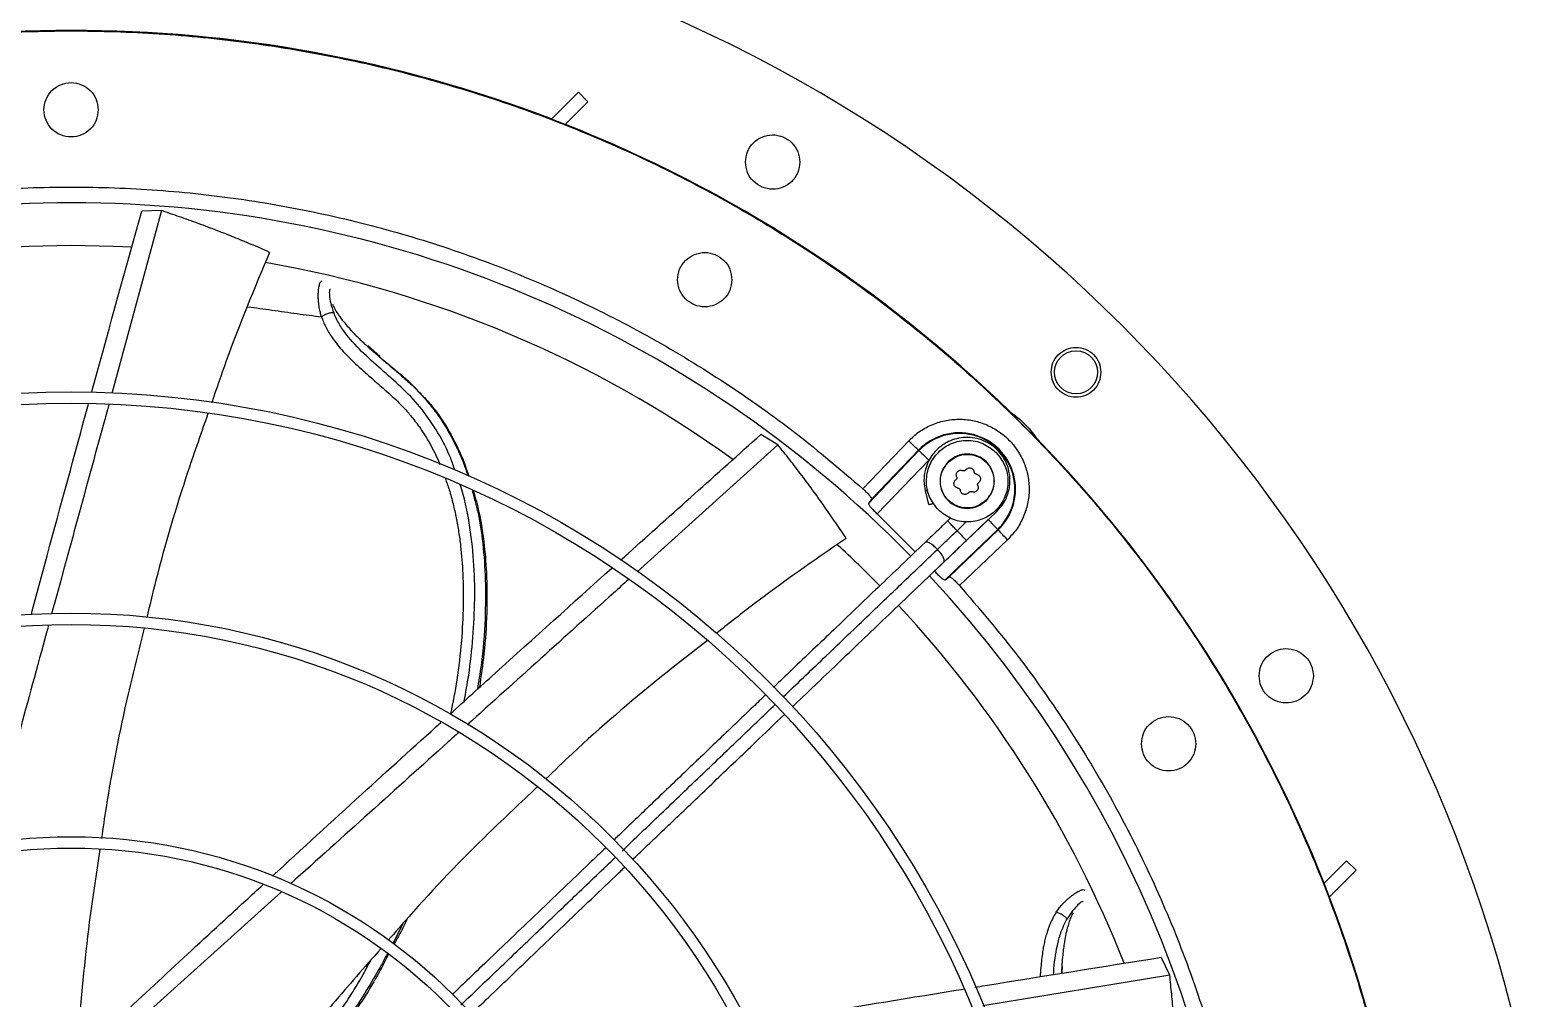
# Model space of a CAD drawing. Header units: inches. Extents: x 1229 to 1453, y -1023 to -720.
# Drawn here: x 1253.81 to 1266.76, y -741.96 to -733.54 of the extents above; entities that cross this region are included whole.
import ezdxf

# ---------------------------------------------------------------- set-up
doc = ezdxf.new("R2010")
doc.units = ezdxf.units.IN
doc.header["$MEASUREMENT"] = 0

msp = doc.modelspace()

# ---------------------------------------------------------------- linework, layer by layer
at = {"color": 18, "linetype": 'Continuous', "lineweight": 25, "true_color": 0x000000}
for p, q in [((1258.3513, -734.3185), (1258.5871, -734.0827)), ((1258.5871, -734.0827), (1258.669, -734.1678)), ((1258.669, -734.1678), (1258.4716, -734.3652)), ((1254.9603, -735.1136), (1254.5274, -736.7039)), ((1254.9603, -735.1136), (1254.7881, -735.1179)), ((1256.8586, -736.3793), (1256.7539, -736.2871)), ((1260.3214, -737.1496), (1260.1742, -737.0601)), ((1260.3214, -737.1496), (1259.0969, -738.2539)), ((1261.0611, -737.532), (1261.4595, -737.1153)), ((1261.1107, -737.6591), (1261.5489, -737.2007)), ((1261.1376, -737.6229), (1261.5449, -737.1969)), ((1261.5449, -737.1969), (1261.5489, -737.2007)), ((1261.6343, -737.2823), (1261.1862, -737.751)), ((1261.6032, -737.5476), (1261.633, -737.6698)), ((1261.1376, -737.6229), (1261.1107, -737.6591)), ((1261.9619, -737.9817), (1262.2268, -737.7287)), ((1261.1862, -737.751), (1261.5162, -738.081)), ((1261.6837, -738.2484), (1262.1523, -737.8004)), ((1261.8238, -737.787), (1261.7987, -737.8109)), ((1261.8803, -737.8963), (1261.9601, -737.8201)), ((1261.7756, -738.324), (1262.2339, -737.8858)), ((1262.2378, -737.8898), (1261.8117, -738.2971)), ((1262.3194, -737.9752), (1261.9026, -738.3736)), ((1262.2339, -737.8858), (1262.2378, -737.8898)), ((1261.7756, -738.324), (1261.8117, -738.2971)), ((1265.2668, -740.7656), (1265.0694, -740.963)), ((1265.1162, -741.0833), (1265.352, -740.8475)), ((1265.352, -740.8475), (1265.2668, -740.7656)), ((1256.0019, -741.0397), (1254.5613, -742.3336)), ((1257.0584, -741.3136), (1256.9737, -741.4849)), ((1263.7307, -741.7608), (1263.6553, -741.6059)), ((1262.7897, -741.7158), (1262.7889, -741.7448)), ((1262.7954, -741.7438), (1262.7983, -741.6845)), ((1263.7307, -741.7608), (1262.1038, -742.0277))]:
    msp.add_line(p, q, dxfattribs=at)
at = {"color": 18, "linetype": 'Continuous', "lineweight": 25, "true_color": 0x000000, "flags": 128}
for points in [[(1254.7001, -735.4324), (1254.5441, -735.4252), (1254.1739, -735.4183)], [(1261.5449, -737.1969), (1261.543, -737.195), (1261.5379, -737.1902), (1261.53, -737.1826), (1261.5193, -737.1725), (1261.5065, -737.1602), (1261.4918, -737.1462), (1261.476, -737.131), (1261.4595, -737.1153)], [(1261.5489, -737.2007), (1261.5508, -737.2025), (1261.5558, -737.2073), (1261.5638, -737.2149), (1261.5744, -737.2251), (1261.5873, -737.2374), (1261.6019, -737.2514), (1261.6178, -737.2666), (1261.6343, -737.2823)], [(1262.1523, -737.8004), (1262.1681, -737.8169), (1262.1832, -737.8327), (1262.1972, -737.8474), (1262.2095, -737.8602), (1262.2197, -737.8709), (1262.2273, -737.8788), (1262.2321, -737.8839), (1262.2339, -737.8858)], [(1262.3194, -737.9752), (1262.3036, -737.9587), (1262.2885, -737.9428), (1262.2745, -737.9282), (1262.2622, -737.9153), (1262.252, -737.9047), (1262.2444, -737.8967), (1262.2396, -737.8917), (1262.2378, -737.8898)]]:
    msp.add_lwpolyline(points, dxfattribs=at)
at = {"color": 18, "linetype": 'Continuous', "lineweight": 25, "true_color": 0x000000}
for centre, radius in [((1254.1739, -745.2608), 11.7126), ((1262.9153, -736.5194), 0.1875), ((1254.1739, -745.2608), 8.5704), ((1254.1739, -745.2608), 8.472), ((1254.1739, -745.2608), 6.6478), ((1254.1739, -745.2608), 6.5493), ((1254.1739, -745.2608), 4.7037), ((1254.1739, -745.2608), 4.6053)]:
    msp.add_circle(centre, radius, dxfattribs=at)
for centre, radius, start, end in [((1254.1739, -745.2608), 12.9331, 13.26667, 76.73333), ((1254.1739, -745.2608), 11.7147, 69.09994, 110.90006), ((1254.1739, -745.2608), 11.7147, 45.79736, 68.46866), ((1254.1739, -745.2608), 10.2157, 90, 133.03686), ((1254.1739, -745.2608), 10.2157, 44.36303, 90), ((1254.1739, -745.2608), 9.8425, 90, 112.84339), ((1254.1739, -745.2608), 9.8425, 54.20961, 80.11304), ((1261.8991, -737.5355), 0.4901, 313.70945, 136.29055), ((1261.8991, -737.5355), 0.4845, 313.70945, 136.29055), ((1254.1739, -745.2608), 11.7147, 21.53134, 44.20264), ((1254.1739, -745.2608), 9.8425, 44.3883, 47.37931), ((1254.1739, -745.2608), 10.2157, 314.3624, 43.03697), ((1254.1739, -745.2608), 9.8425, 21.47517, 43.01243), ((1254.1739, -745.2608), 11.7147, 339.09994, 20.90006)]:
    msp.add_arc(centre, radius, start, end, dxfattribs=at)
for points, knots in [([(1242.4643, -745.2608), (1242.4692, -745.0053), (1242.4788, -744.4944), (1242.5568, -743.7313), (1242.681, -742.9748), (1242.8553, -742.228), (1243.0778, -741.4942), (1243.3479, -740.7766), (1243.6644, -740.0781), (1244.0259, -739.4019), (1244.4308, -738.7507), (1244.8774, -738.1274), (1245.3639, -737.5347), (1245.8881, -736.975), (1246.4477, -736.4508), (1247.0405, -735.9644), (1247.6637, -735.5177), (1248.3149, -735.1128), (1248.9912, -734.7513), (1249.6896, -734.4349), (1250.4073, -734.1648), (1251.141, -733.9422), (1251.8878, -733.7681), (1252.6444, -733.6432), (1253.4075, -733.568), (1254.1739, -733.5429), (1254.9402, -733.568), (1255.7033, -733.6432), (1256.4599, -733.7681), (1257.2067, -733.9422), (1257.9404, -734.1648), (1258.6581, -734.4349), (1259.3565, -734.7513), (1260.0328, -735.1128), (1260.684, -735.5177), (1261.3073, -735.9644), (1261.9, -736.4508), (1262.4597, -736.975), (1262.9838, -737.5347), (1263.4703, -738.1274), (1263.9169, -738.7507), (1264.3218, -739.4019), (1264.6833, -740.0781), (1264.9998, -740.7766), (1265.2699, -741.4942), (1265.4924, -742.228), (1265.6667, -742.9748), (1265.7909, -743.7313), (1265.8689, -744.4944), (1265.8786, -745.0053), (1265.8834, -745.2608)], [0, 0, 0, 0, 0.0208333, 0.0416667, 0.0625, 0.0833333, 0.1041667, 0.125, 0.1458333, 0.1666667, 0.1875, 0.2083334, 0.2291667, 0.25, 0.2708334, 0.2916666, 0.3125, 0.3333333, 0.3541667, 0.375, 0.3958333, 0.4166666, 0.4375001, 0.4583333, 0.4791667, 0.5, 0.5208333, 0.5416667, 0.5625, 0.5833334, 0.6041667, 0.625, 0.6458334, 0.6666667, 0.6875, 0.7083334, 0.7291667, 0.75, 0.7708333, 0.7916667, 0.8125, 0.8333333, 0.8541667, 0.875, 0.8958333, 0.9166667, 0.9375, 0.9583333, 0.9791667, 1, 1, 1, 1]), ([(1253.9376, -734.2372), (1253.9412, -734.2063), (1253.9483, -734.1444), (1254.0029, -734.0658), (1254.081, -734.0133), (1254.1739, -733.9948), (1254.2667, -734.0133), (1254.3448, -734.0658), (1254.3994, -734.1444), (1254.4065, -734.2063), (1254.4101, -734.2372)], [0, 0, 0, 0, 0.1249991, 0.2500007, 0.3749975, 0.4999969, 0.6250025, 0.7499993, 0.8750009, 1, 1, 1, 1]), ([(1254.4101, -734.2372), (1254.4065, -734.2681), (1254.3994, -734.3299), (1254.3448, -734.4086), (1254.2667, -734.4611), (1254.1739, -734.4795), (1254.081, -734.4611), (1254.0029, -734.4086), (1253.9483, -734.3299), (1253.9412, -734.2681), (1253.9376, -734.2372)], [0, 0, 0, 0, 0.1249991, 0.2500007, 0.3749975, 0.5000031, 0.6250025, 0.7499993, 0.8750009, 1, 1, 1, 1]), ([(1260.04, -734.6912), (1260.0434, -734.6608), (1260.0503, -734.5997), (1260.1039, -734.5212), (1260.1817, -734.4679), (1260.2748, -734.4488), (1260.3681, -734.4668), (1260.4467, -734.5193), (1260.5017, -734.5981), (1260.5089, -734.6602), (1260.5124, -734.6912)], [0, 0, 0, 0, 0.1228082, 0.2472162, 0.3726972, 0.4981629, 0.6236178, 0.749069, 0.8745261, 1, 1, 1, 1]), ([(1260.5124, -734.6912), (1260.5088, -734.7224), (1260.5016, -734.7849), (1260.446, -734.8638), (1260.3673, -734.9158), (1260.2745, -734.9335), (1260.1822, -734.9146), (1260.1047, -734.862), (1260.0506, -734.7836), (1260.0435, -734.722), (1260.04, -734.6912)], [0, 0, 0, 0, 0.1262372, 0.2524755, 0.3778371, 0.5021795, 0.6265873, 0.7511305, 0.8754503, 1, 1, 1, 1]), ([(1247.2866, -737.532), (1247.4776, -737.3689), (1247.8597, -737.0425), (1248.476, -736.6075), (1249.1199, -736.2154), (1249.7912, -735.872), (1250.4856, -735.5781), (1251.1995, -735.3355), (1251.9292, -735.1455), (1252.6708, -735.009), (1253.4203, -734.9269), (1254.1739, -734.8994), (1254.9274, -734.9269), (1255.6769, -735.009), (1256.4185, -735.1455), (1257.1482, -735.3355), (1257.8621, -735.5781), (1258.5565, -735.872), (1259.2278, -736.2154), (1259.8717, -736.6075), (1260.488, -737.0425), (1260.8701, -737.3689), (1261.0611, -737.532)], [0, 0, 0, 0, 0.04999991, 0.09999992, 0.14999988, 0.19999993, 0.25, 0.30000004, 0.35000001, 0.40000012, 0.45000007, 0.49999985, 0.54999995, 0.5999999, 0.65000001, 0.69999997, 0.75000002, 0.80000009, 0.85, 0.89999996, 0.94999997, 1, 1, 1, 1]), ([(1254.3529, -736.6945), (1254.3604, -736.6673), (1254.5043, -736.14), (1254.65, -735.6154), (1254.7881, -735.1179)], [0, 0, 0, 0, 0.0516093, 1, 1, 1, 1]), ([(1255.9004, -735.4763), (1255.8469, -735.453), (1255.7436, -735.4078), (1255.5927, -735.3457), (1255.4396, -735.2851), (1255.2824, -735.2259), (1255.1197, -735.1674), (1255.0127, -735.1313), (1254.9603, -735.1136)], [0, 0, 0, 0, 0.1737125, 0.335418, 0.4850755, 0.6632663, 0.8349168, 1, 1, 1, 1]), ([(1255.9004, -735.4763), (1255.7694, -735.7889), (1255.5887, -736.2202), (1255.4385, -736.6628), (1255.3971, -736.7848)], [0, 0, 0, 0, 0.7245334, 1, 1, 1, 1]), ([(1259.4494, -735.7141), (1259.453, -735.6831), (1259.4601, -735.6213), (1259.5147, -735.5427), (1259.5928, -735.4901), (1259.6857, -735.4717), (1259.7785, -735.4901), (1259.8566, -735.5427), (1259.9112, -735.6213), (1259.9183, -735.6831), (1259.9219, -735.7141)], [0, 0, 0, 0, 0.1249991, 0.2499995, 0.3750006, 0.5, 0.6249994, 0.7500005, 0.8750009, 1, 1, 1, 1]), ([(1256.3521, -736.0372), (1256.3486, -736.0251), (1256.3407, -735.9979), (1256.3317, -735.9531), (1256.3261, -735.9084), (1256.3237, -735.8674), (1256.3239, -735.8315), (1256.3267, -735.7941), (1256.3332, -735.7599), (1256.3435, -735.7293), (1256.3534, -735.7258), (1256.3586, -735.724)], [0, 0, 0, 0, 0.0797533, 0.1782755, 0.2969961, 0.3878827, 0.4805779, 0.5825761, 0.7201844, 0.853487, 1, 1, 1, 1]), ([(1256.4296, -735.798), (1256.4262, -735.7986), (1256.4192, -735.7999), (1256.4197, -735.8472), (1256.4286, -735.9157), (1256.4483, -735.9738), (1256.4582, -736.0028)], [0, 0, 0, 0, 0.2444645, 0.4943335, 0.7479228, 1, 1, 1, 1]), ([(1259.9219, -735.7141), (1259.9183, -735.745), (1259.9112, -735.8068), (1259.8566, -735.8854), (1259.7785, -735.938), (1259.6857, -735.9564), (1259.5928, -735.938), (1259.5147, -735.8854), (1259.4601, -735.8068), (1259.453, -735.745), (1259.4494, -735.7141)], [0, 0, 0, 0, 0.1249998, 0.2499996, 0.3750006, 0.5, 0.6249994, 0.7500004, 0.8750002, 1, 1, 1, 1]), ([(1256.4467, -735.9263), (1256.453, -735.9399), (1256.4657, -735.9672), (1256.4899, -736.0059), (1256.5145, -736.0413), (1256.5416, -736.0768), (1256.5754, -736.1173), (1256.6084, -736.1538), (1256.6371, -736.1839), (1256.6621, -736.2093), (1256.6904, -736.237), (1256.7188, -736.2641), (1256.7381, -736.2817), (1256.7466, -736.2895)], [0, 0, 0, 0, 0.1176237, 0.2352945, 0.3088833, 0.3993932, 0.5172332, 0.6329833, 0.696085, 0.7668556, 0.8452754, 0.9312976, 1, 1, 1, 1]), ([(1255.7117, -735.9488), (1255.7816, -735.9586), (1255.9245, -735.9787), (1256.1379, -736.009), (1256.2814, -736.0279), (1256.3521, -736.0372)], [0, 0, 0, 0, 0.326792, 0.6684213, 1, 1, 1, 1]), ([(1256.4582, -736.0028), (1256.4557, -736.0023), (1256.4505, -736.0012), (1256.4395, -736.0017), (1256.426, -736.004), (1256.4106, -736.0083), (1256.3944, -736.0142), (1256.3787, -736.0214), (1256.3642, -736.0292), (1256.356, -736.0346), (1256.3521, -736.0372)], [0, 0, 0, 0, 0.1149807, 0.2381364, 0.3674316, 0.500006, 0.6325778, 0.7618708, 0.8850249, 1, 1, 1, 1]), ([(1256.3521, -736.0372), (1256.3573, -736.0515), (1256.3681, -736.081), (1256.389, -736.1254), (1256.414, -736.1708), (1256.4476, -736.2229), (1256.4898, -736.279), (1256.5386, -736.3355), (1256.5866, -736.3859), (1256.6383, -736.4364), (1256.7009, -736.4941), (1256.7861, -736.5694), (1256.8726, -736.6436), (1256.9516, -736.7136), (1257.0118, -736.7698), (1257.0733, -736.8322), (1257.1413, -736.9104), (1257.2185, -737.0135), (1257.2996, -737.1457), (1257.3546, -737.2517), (1257.3796, -737.3145), (1257.382, -737.3205)], [0, 0, 0, 0, 0.0273161, 0.0563296, 0.0869677, 0.1187169, 0.165398, 0.2104306, 0.2503315, 0.2887063, 0.3394777, 0.4034158, 0.4948598, 0.5485889, 0.5987234, 0.6476001, 0.7107189, 0.7885468, 0.8811132, 0.9885517, 1, 1, 1, 1]), ([(1257.5135, -737.3723), (1257.5014, -737.3369), (1257.4621, -737.2224), (1257.3679, -737.0426), (1257.2311, -736.8393), (1257.0682, -736.6658), (1256.8939, -736.5134), (1256.7212, -736.3616), (1256.5884, -736.2216), (1256.5022, -736.0984), (1256.4727, -736.0344), (1256.4582, -736.0028)], [0, 0, 0, 0, 0.06172613, 0.20011546, 0.33879339, 0.47720265, 0.61248728, 0.74506003, 0.87459915, 0.93807949, 1, 1, 1, 1]), ([(1256.7466, -736.2895), (1256.7497, -736.2924), (1256.7586, -736.3006), (1256.7751, -736.3154), (1256.7971, -736.3349), (1256.8206, -736.3553), (1256.8425, -736.3742), (1256.8605, -736.3896), (1256.904, -736.4265), (1256.9624, -736.4754), (1257.0331, -736.5356), (1257.0884, -736.5841), (1257.1401, -736.6317), (1257.1912, -736.6819), (1257.241, -736.7353), (1257.3022, -736.8071), (1257.3791, -736.909), (1257.4584, -737.0354), (1257.5295, -737.1731), (1257.5839, -737.2961), (1257.6122, -737.3804), (1257.6241, -737.4158)], [0, 0, 0, 0, 0.0086914, 0.0251817, 0.0460005, 0.0700226, 0.0901404, 0.1065454, 0.1195357, 0.2099486, 0.2672003, 0.3159831, 0.3655041, 0.4157714, 0.4667558, 0.5184192, 0.6120875, 0.7302013, 0.8225324, 0.9257043, 1, 1, 1, 1]), ([(1262.6987, -736.5194), (1262.7019, -736.4915), (1262.7082, -736.4355), (1262.7573, -736.3637), (1262.8283, -736.3149), (1262.9136, -736.2972), (1262.9993, -736.3136), (1263.0714, -736.3617), (1263.1219, -736.434), (1263.1285, -736.4909), (1263.1318, -736.5194)], [0, 0, 0, 0, 0.1231631, 0.246863, 0.3721336, 0.4977232, 0.6232986, 0.7488632, 0.8744251, 1, 1, 1, 1]), ([(1256.8587, -736.3859), (1256.8872, -736.4102), (1256.979, -736.4885), (1257.0952, -736.5778), (1257.1706, -736.6603), (1257.1899, -736.6814)], [0, 0, 0, 0, 0.2506941, 0.8084089, 1, 1, 1, 1]), ([(1263.1318, -736.5194), (1263.1285, -736.548), (1263.1219, -736.6051), (1263.071, -736.6775), (1262.9988, -736.7253), (1262.9136, -736.7415), (1262.829, -736.7241), (1262.758, -736.6759), (1262.7084, -736.604), (1262.7019, -736.5476), (1262.6987, -736.5194)], [0, 0, 0, 0, 0.1259762, 0.2519645, 0.3777906, 0.502428, 0.6266806, 0.7512172, 0.8757515, 1, 1, 1, 1]), ([(1257.1955, -736.6873), (1257.2318, -736.724), (1257.3262, -736.8195), (1257.4507, -737.0051), (1257.5619, -737.214), (1257.6118, -737.3581), (1257.6332, -737.4199)], [0, 0, 0, 0, 0.1847245, 0.4810938, 0.7775394, 1, 1, 1, 1]), ([(1253.828, -738.6238), (1253.8736, -738.4542), (1254.0379, -737.8431), (1254.2049, -737.2346), (1254.3255, -736.795)], [0, 0, 0, 0, 0.2775205, 1, 1, 1, 1]), ([(1254.5007, -736.802), (1254.4854, -736.8584), (1254.3208, -737.4631), (1254.155, -738.0698), (1254.0046, -738.6199)], [0, 0, 0, 0, 0.0932151, 1, 1, 1, 1]), ([(1255.3647, -736.8782), (1255.3065, -737.0432), (1255.1366, -737.5246), (1254.9601, -738.1173), (1254.857, -738.5479), (1254.832, -738.6524)], [0, 0, 0, 0, 0.2831934, 0.8261353, 1, 1, 1, 1]), ([(1261.4595, -737.1153), (1261.4883, -737.0883), (1261.547, -737.0335), (1261.6543, -736.9745), (1261.7718, -736.9364), (1261.8941, -736.9233), (1262.0141, -736.9344), (1262.1291, -736.9683), (1262.2365, -737.0245), (1262.3322, -737.1025), (1262.4101, -737.1982), (1262.4664, -737.3056), (1262.5003, -737.4205), (1262.5113, -737.5406), (1262.4982, -737.6628), (1262.4601, -737.7803), (1262.4011, -737.8877), (1262.3463, -737.9463), (1262.3194, -737.9752)], [0, 0, 0, 0, 0.0609957, 0.1240612, 0.1879934, 0.2514901, 0.3132975, 0.3737126, 0.4362133, 0.4999997, 0.5637869, 0.6262871, 0.6867027, 0.7485096, 0.812006, 0.875939, 0.9390046, 1, 1, 1, 1]), ([(1262.3413, -736.8628), (1262.3856, -736.8953), (1262.4743, -736.9604), (1262.5393, -737.049), (1262.5719, -737.0933)], [0, 0, 0, 0, 0.4999994, 1, 1, 1, 1]), ([(1258.9539, -738.1528), (1258.9755, -738.1334), (1259.3823, -737.7671), (1259.789, -737.404), (1260.1742, -737.0601)], [0, 0, 0, 0, 0.0530041, 1, 1, 1, 1]), ([(1262.2252, -737.7302), (1262.2442, -737.7095), (1262.2802, -737.6703), (1262.3145, -737.603), (1262.3338, -737.54), (1262.3429, -737.471), (1262.3386, -737.3974), (1262.3165, -737.3197), (1262.2799, -737.2501), (1262.2287, -737.1888), (1262.1655, -737.1395), (1262.0931, -737.1047), (1262.0151, -737.086), (1261.9354, -737.0843), (1261.8592, -737.0989), (1261.8015, -737.1227), (1261.7601, -737.1473), (1261.7285, -737.1705), (1261.6942, -737.2019), (1261.6581, -737.2456), (1261.6243, -737.3036), (1261.5992, -737.3768), (1261.588, -737.4646), (1261.5996, -737.5254), (1261.6057, -737.5574)], [0, 0, 0, 0, 0.0533824, 0.1009318, 0.1426412, 0.1785045, 0.2332103, 0.2817662, 0.3315126, 0.3821073, 0.4327365, 0.4833669, 0.5339956, 0.5846264, 0.6342116, 0.6807432, 0.7028677, 0.7260274, 0.7553999, 0.7912976, 0.8337155, 0.8826453, 0.9380769, 1, 1, 1, 1]), ([(1260.9162, -737.963), (1260.8838, -737.9144), (1260.8213, -737.8206), (1260.728, -737.6867), (1260.6319, -737.553), (1260.5317, -737.4182), (1260.4264, -737.281), (1260.3559, -737.1928), (1260.3214, -737.1496)], [0, 0, 0, 0, 0.1737122, 0.3354176, 0.4850755, 0.6632667, 0.8349164, 1, 1, 1, 1]), ([(1261.7182, -737.7165), (1261.6892, -737.6799), (1261.6311, -737.6068), (1261.6056, -737.4655), (1261.6327, -737.3269), (1261.7117, -737.2088), (1261.8297, -737.1299), (1261.9683, -737.1028), (1262.1096, -737.1283), (1262.1827, -737.1863), (1262.2193, -737.2154)], [0, 0, 0, 0, 0.1250003, 0.2500002, 0.3750002, 0.5000005, 0.625, 0.7499994, 0.8749987, 1, 1, 1, 1]), ([(1262.2193, -737.2154), (1262.2483, -737.2519), (1262.3064, -737.325), (1262.3318, -737.4664), (1262.3047, -737.6049), (1262.2258, -737.723), (1262.1077, -737.8019), (1261.9692, -737.829), (1261.8279, -737.8035), (1261.7547, -737.7455), (1261.7182, -737.7165)], [0, 0, 0, 0, 0.1249995, 0.2499998, 0.3750001, 0.4999996, 0.625001, 0.7500007, 0.8750004, 1, 1, 1, 1]), ([(1261.8017, -737.2989), (1261.7823, -737.3233), (1261.7436, -737.372), (1261.7267, -737.4662), (1261.7447, -737.5586), (1261.7974, -737.6373), (1261.8761, -737.6899), (1261.9684, -737.708), (1262.0626, -737.691), (1262.1114, -737.6523), (1262.1358, -737.633)], [0, 0, 0, 0, 0.1250014, 0.2500011, 0.3750001, 0.5000022, 0.6250005, 0.7499998, 0.874999, 1, 1, 1, 1]), ([(1262.1333, -737.6305), (1262.1093, -737.6496), (1262.0613, -737.6877), (1261.9684, -737.7045), (1261.8774, -737.6867), (1261.7998, -737.6348), (1261.748, -737.5572), (1261.7302, -737.4662), (1261.7469, -737.3734), (1261.7851, -737.3253), (1261.8041, -737.3013)], [0, 0, 0, 0, 0.1249992, 0.2500012, 0.3750002, 0.500002, 0.6250005, 0.750001, 0.8750015, 1, 1, 1, 1]), ([(1262.1358, -737.633), (1262.1551, -737.6086), (1262.1938, -737.5598), (1262.2108, -737.4656), (1262.1927, -737.3732), (1262.1401, -737.2945), (1262.0614, -737.2419), (1261.969, -737.2239), (1261.8748, -737.2408), (1261.8261, -737.2795), (1261.8017, -737.2989)], [0, 0, 0, 0, 0.12500061, 0.25000046, 0.37500109, 0.50000103, 0.6250023, 0.75000184, 0.87500138, 1, 1, 1, 1]), ([(1261.8041, -737.3013), (1261.8282, -737.2823), (1261.8762, -737.2441), (1261.969, -737.2274), (1262.0601, -737.2452), (1262.1376, -737.297), (1262.1895, -737.3746), (1262.2073, -737.4656), (1262.1905, -737.5585), (1262.1524, -737.6065), (1262.1333, -737.6305)], [0, 0, 0, 0, 0.1250018, 0.25, 0.3750014, 0.5000005, 0.6250003, 0.7500003, 0.8750002, 1, 1, 1, 1]), ([(1261.9569, -737.3662), (1261.9598, -737.3631), (1261.9652, -737.3572), (1261.9762, -737.352), (1261.9877, -737.3499), (1261.9994, -737.3513), (1262.0103, -737.356), (1262.0193, -737.3635), (1262.0261, -737.3735), (1262.0279, -737.3813), (1262.0288, -737.3855)], [0, 0, 0, 0, 0.136208, 0.2545473, 0.3795528, 0.4999735, 0.6203654, 0.7453826, 0.8637258, 1, 1, 1, 1]), ([(1257.4293, -737.4422), (1257.4407, -737.4752), (1257.4658, -737.5478), (1257.4968, -737.6626), (1257.5242, -737.7848), (1257.5458, -737.907), (1257.5677, -738.0686), (1257.5846, -738.2819), (1257.5878, -738.5578), (1257.5706, -738.8662), (1257.5356, -739.1806), (1257.4946, -739.3893), (1257.4755, -739.4865)], [0, 0, 0, 0, 0.0509483, 0.1121341, 0.1726799, 0.2325776, 0.2918128, 0.408677, 0.5416168, 0.6906578, 0.8558148, 1, 1, 1, 1]), ([(1261.8883, -737.526), (1261.8841, -737.5251), (1261.8764, -737.5233), (1261.8663, -737.5164), (1261.8588, -737.5075), (1261.8541, -737.4966), (1261.8527, -737.4849), (1261.8548, -737.4734), (1261.86, -737.4624), (1261.8659, -737.457), (1261.869, -737.4541)], [0, 0, 0, 0, 0.1362365, 0.2545995, 0.379595, 0.5000201, 0.6204092, 0.7454425, 0.8637692, 1, 1, 1, 1]), ([(1261.8765, -737.4263), (1261.8772, -737.4288), (1261.8787, -737.4337), (1261.8778, -737.4415), (1261.8747, -737.4488), (1261.871, -737.4523), (1261.869, -737.4541)], [0, 0, 0, 0, 0.2539608, 0.4968323, 0.7441303, 1, 1, 1, 1]), ([(1261.8765, -737.4263), (1261.8752, -737.4222), (1261.8728, -737.4146), (1261.8738, -737.4025), (1261.8776, -737.3914), (1261.8827, -737.3854), (1261.8852, -737.3824)], [0, 0, 0, 0, 0.27248808, 0.5091998, 0.75921108, 1, 1, 1, 1]), ([(1261.8852, -737.3824), (1261.8882, -737.3799), (1261.8942, -737.3748), (1261.9053, -737.371), (1261.9174, -737.37), (1261.925, -737.3724), (1261.9291, -737.3737)], [0, 0, 0, 0, 0.2407779, 0.4908172, 0.7274697, 1, 1, 1, 1]), ([(1261.9569, -737.3662), (1261.9551, -737.3681), (1261.9516, -737.3719), (1261.9444, -737.375), (1261.9365, -737.3759), (1261.9316, -737.3744), (1261.9291, -737.3737)], [0, 0, 0, 0, 0.2560671, 0.5001415, 0.7439934, 1, 1, 1, 1]), ([(1262.0492, -737.4058), (1262.0466, -737.4052), (1262.0416, -737.4041), (1262.0353, -737.3994), (1262.0306, -737.393), (1262.0294, -737.3881), (1262.0288, -737.3855)], [0, 0, 0, 0, 0.2560537, 0.5000034, 0.743964, 1, 1, 1, 1]), ([(1262.0492, -737.4058), (1262.0533, -737.4068), (1262.0611, -737.4085), (1262.0712, -737.4154), (1262.0787, -737.4243), (1262.0834, -737.4352), (1262.0848, -737.447), (1262.0827, -737.4585), (1262.0774, -737.4695), (1262.0715, -737.4749), (1262.0684, -737.4778)], [0, 0, 0, 0, 0.1362536, 0.2546116, 0.3796065, 0.5000111, 0.6215282, 0.7440013, 0.8664885, 1, 1, 1, 1]), ([(1262.061, -737.5055), (1262.0602, -737.503), (1262.0587, -737.4981), (1262.0596, -737.4903), (1262.0628, -737.483), (1262.0665, -737.4795), (1262.0684, -737.4778)], [0, 0, 0, 0, 0.2559765, 0.4998978, 0.7439275, 1, 1, 1, 1]), ([(1257.5936, -739.3793), (1257.6072, -739.3038), (1257.6402, -739.1201), (1257.6722, -738.8238), (1257.6888, -738.492), (1257.6811, -738.158), (1257.6396, -737.8268), (1257.5972, -737.6042), (1257.5591, -737.4986), (1257.5584, -737.4969)], [0, 0, 0, 0, 0.121428, 0.2956198, 0.4701514, 0.6451449, 0.8207538, 0.9970952, 1, 1, 1, 1]), ([(1257.663, -737.5466), (1257.6792, -737.6057), (1257.7207, -737.7567), (1257.7588, -738.0164), (1257.7817, -738.3293), (1257.7771, -738.6837), (1257.753, -739.0037), (1257.7181, -739.2076), (1257.7062, -739.2773)], [0, 0, 0, 0, 0.1058804, 0.2706527, 0.4499725, 0.6438388, 0.8782324, 1, 1, 1, 1]), ([(1257.6741, -737.5519), (1257.6909, -737.6128), (1257.7307, -737.7581), (1257.7666, -737.9955), (1257.7917, -738.2884), (1257.7927, -738.6122), (1257.7712, -738.9466), (1257.74, -739.1611), (1257.7257, -739.2596)], [0, 0, 0, 0, 0.1105992, 0.2640071, 0.41743, 0.6219745, 0.8265311, 1, 1, 1, 1]), ([(1261.0611, -737.532), (1261.0721, -737.5422), (1261.0945, -737.5629), (1261.1209, -737.5916), (1261.1376, -737.6142), (1261.1376, -737.62), (1261.1376, -737.6229)], [0, 0, 0, 0, 0.2442302, 0.496399, 0.7471999, 1, 1, 1, 1]), ([(1261.6034, -737.5483), (1261.6048, -737.548), (1261.607, -737.5475), (1261.623, -737.5436), (1261.6295, -737.542)], [0, 0, 0, 0, 0.5873208, 1, 1, 1, 1]), ([(1261.8883, -737.526), (1261.8909, -737.5266), (1261.8959, -737.5278), (1261.9022, -737.5325), (1261.9069, -737.5388), (1261.908, -737.5438), (1261.9086, -737.5463)], [0, 0, 0, 0, 0.2560498, 0.4999957, 0.743968, 1, 1, 1, 1]), ([(1261.9806, -737.5656), (1261.9777, -737.5688), (1261.9723, -737.5746), (1261.9613, -737.5799), (1261.9498, -737.5819), (1261.938, -737.5805), (1261.9271, -737.5759), (1261.9182, -737.5683), (1261.9113, -737.5583), (1261.9096, -737.5505), (1261.9086, -737.5463)], [0, 0, 0, 0, 0.1362283, 0.2545639, 0.3795683, 0.4999637, 0.6203747, 0.7453721, 0.8637327, 1, 1, 1, 1]), ([(1261.9806, -737.5656), (1261.9824, -737.5637), (1261.9858, -737.5599), (1261.9931, -737.5568), (1262.0009, -737.5559), (1262.0058, -737.5574), (1262.0083, -737.5582)], [0, 0, 0, 0, 0.2560763, 0.5001028, 0.7439757, 1, 1, 1, 1]), ([(1262.0522, -737.5494), (1262.0493, -737.5519), (1262.0433, -737.557), (1262.0321, -737.5609), (1262.02, -737.5618), (1262.0124, -737.5595), (1262.0083, -737.5582)], [0, 0, 0, 0, 0.2408302, 0.4908705, 0.7275207, 1, 1, 1, 1]), ([(1262.061, -737.5055), (1262.0622, -737.5095), (1262.0647, -737.5172), (1262.0637, -737.5294), (1262.0598, -737.5406), (1262.0547, -737.5465), (1262.0522, -737.5494)], [0, 0, 0, 0, 0.2632983, 0.5150922, 0.7636713, 1, 1, 1, 1]), ([(1261.1107, -737.6591), (1261.1107, -737.662), (1261.1107, -737.6678), (1261.1273, -737.6904), (1261.1534, -737.7194), (1261.1754, -737.7406), (1261.1862, -737.751)], [0, 0, 0, 0, 0.25262762, 0.50325339, 0.75521812, 1, 1, 1, 1]), ([(1261.6345, -737.6694), (1261.6341, -737.6695), (1261.6325, -737.6699), (1261.6434, -737.6673), (1261.6599, -737.6632), (1261.6751, -737.6595), (1261.6794, -737.6585)], [0, 0, 0, 0, 0.1242213, 0.4894435, 0.8549811, 1, 1, 1, 1]), ([(1262.2252, -737.7302), (1262.2247, -737.7296), (1262.224, -737.729), (1262.2163, -737.7209), (1262.2149, -737.7194)], [0, 0, 0, 0, 0.8130058, 1, 1, 1, 1]), ([(1261.7987, -737.8109), (1261.7654, -737.8427), (1261.6989, -737.9063), (1261.6346, -737.9678), (1261.6025, -737.9985)], [0, 0, 0, 0, 0.5, 1, 1, 1, 1]), ([(1261.8803, -737.8963), (1261.8699, -737.8855), (1261.8492, -737.8637), (1261.8222, -737.8355), (1261.8026, -737.815), (1261.8, -737.8123), (1261.7987, -737.8109)], [0, 0, 0, 0, 0.2429525, 0.4858993, 0.7429504, 1, 1, 1, 1]), ([(1260.9162, -737.963), (1260.637, -738.1551), (1260.2521, -738.42), (1259.8867, -738.7109), (1259.7863, -738.7909)], [0, 0, 0, 0, 0.7251601, 1, 1, 1, 1]), ([(1261.6025, -737.9985), (1261.4664, -738.1285), (1261.2026, -738.3807), (1260.8164, -738.7497), (1260.5129, -739.0397), (1260.3376, -739.2072), (1260.2839, -739.2586)], [0, 0, 0, 0, 0.3117837, 0.6044292, 0.8787005, 1, 1, 1, 1]), ([(1261.7097, -738.0594), (1261.6989, -738.0489), (1261.6774, -738.0278), (1261.6448, -738.005), (1261.6167, -737.9927), (1261.6072, -737.9965), (1261.6025, -737.9985)], [0, 0, 0, 0, 0.2429509, 0.4859049, 0.7429536, 1, 1, 1, 1]), ([(1261.7097, -738.0594), (1261.741, -738.0294), (1261.797, -737.976), (1261.8549, -737.9207), (1261.8803, -737.8963)], [0, 0, 0, 0, 0.5599009, 1, 1, 1, 1]), ([(1261.7657, -738.1692), (1261.7978, -738.1385), (1261.8621, -738.0771), (1261.9286, -738.0135), (1261.9619, -737.9817)], [0, 0, 0, 0, 0.49999688, 1, 1, 1, 1]), ([(1261.9619, -737.9817), (1261.9606, -737.9804), (1261.958, -737.9776), (1261.9385, -737.9572), (1261.9115, -737.9289), (1261.8907, -737.9072), (1261.8803, -737.8963)], [0, 0, 0, 0, 0.2570507, 0.5140955, 0.7570486, 1, 1, 1, 1]), ([(1260.3682, -739.3413), (1260.4854, -739.2294), (1260.7286, -738.9969), (1261.0721, -738.6687), (1261.4021, -738.3533), (1261.6062, -738.1583), (1261.7097, -738.0594)], [0, 0, 0, 0, 0.260253, 0.5402099, 0.7669679, 1, 1, 1, 1]), ([(1261.7657, -738.1692), (1261.7678, -738.1646), (1261.7722, -738.1553), (1261.761, -738.1267), (1261.7398, -738.093), (1261.7197, -738.0706), (1261.7097, -738.0594)], [0, 0, 0, 0, 0.2570484, 0.5140962, 0.7570465, 1, 1, 1, 1]), ([(1257.4691, -739.4923), (1257.5998, -739.3736), (1258.0688, -738.9479), (1258.5387, -738.5259), (1258.8776, -738.2216)], [0, 0, 0, 0, 0.2787268, 1, 1, 1, 1]), ([(1260.4496, -739.427), (1260.464, -739.4131), (1260.6116, -739.2721), (1260.9004, -738.9962), (1261.3251, -738.5903), (1261.6156, -738.3126), (1261.7657, -738.1692)], [0, 0, 0, 0, 0.0326575, 0.3333238, 0.6556646, 1, 1, 1, 1]), ([(1261.6837, -738.2484), (1261.6941, -738.2593), (1261.7152, -738.2813), (1261.7443, -738.3073), (1261.7668, -738.3239), (1261.7726, -738.324), (1261.7756, -738.324)], [0, 0, 0, 0, 0.2447869, 0.4967516, 0.7473742, 1, 1, 1, 1]), ([(1259.022, -738.3215), (1258.9786, -738.3606), (1258.5126, -738.7809), (1258.0446, -739.2021), (1257.6201, -739.5841)], [0, 0, 0, 0, 0.0931471, 1, 1, 1, 1]), ([(1261.8117, -738.2971), (1261.8147, -738.2971), (1261.8205, -738.2971), (1261.843, -738.3138), (1261.8718, -738.3401), (1261.8924, -738.3625), (1261.9026, -738.3736)], [0, 0, 0, 0, 0.252798, 0.5035995, 0.7557665, 1, 1, 1, 1]), ([(1261.9026, -738.3736), (1262.0658, -738.5646), (1262.3921, -738.9467), (1262.8271, -739.563), (1263.2192, -740.2068), (1263.5626, -740.8782), (1263.8566, -741.5725), (1264.0991, -742.2865), (1264.2893, -743.0162), (1264.4249, -743.7577), (1264.5102, -744.5073), (1264.5208, -745.0096), (1264.5261, -745.2608)], [0, 0, 0, 0, 0.1, 0.1999999, 0.3, 0.4, 0.5, 0.6, 0.7, 0.8, 0.9, 1, 1, 1, 1]), ([(1253.9785, -738.7158), (1253.9675, -738.7559), (1253.7946, -739.3893), (1253.6207, -740.0241), (1253.4578, -740.6187)], [0, 0, 0, 0, 0.0633544, 1, 1, 1, 1]), ([(1254.8096, -738.7439), (1254.762, -738.9342), (1254.6328, -739.4495), (1254.5114, -740.0601), (1254.4514, -740.4817), (1254.4386, -740.5714)], [0, 0, 0, 0, 0.3152931, 0.8542084, 1, 1, 1, 1]), ([(1259.7087, -738.8519), (1259.5701, -738.9595), (1259.1666, -739.2729), (1258.6982, -739.6756), (1258.3794, -739.9813), (1258.3028, -740.0548)], [0, 0, 0, 0, 0.2842374, 0.8278064, 1, 1, 1, 1]), ([(1264.5072, -739.1584), (1264.5107, -739.1279), (1264.5176, -739.0668), (1264.5712, -738.9886), (1264.6484, -738.9354), (1264.7413, -738.916), (1264.8349, -738.9338), (1264.9137, -738.9863), (1264.9689, -739.0652), (1264.9761, -739.1273), (1264.9797, -739.1584)], [0, 0, 0, 0, 0.1236678, 0.246955, 0.3715494, 0.4972579, 0.622959, 0.7486425, 0.8743191, 1, 1, 1, 1]), ([(1264.9797, -739.1584), (1264.9761, -739.1896), (1264.9689, -739.2519), (1264.9135, -739.3308), (1264.8346, -739.3831), (1264.7416, -739.4008), (1264.6494, -739.3817), (1264.572, -739.3292), (1264.5178, -739.2508), (1264.5108, -739.1892), (1264.5072, -739.1584)], [0, 0, 0, 0, 0.1258787, 0.2517706, 0.3776737, 0.5027418, 0.6267389, 0.7509527, 0.8756046, 1, 1, 1, 1]), ([(1260.214, -739.3253), (1260.1782, -739.3596), (1260.0383, -739.4932), (1259.8023, -739.7188), (1259.5002, -740.0075), (1259.2111, -740.2837), (1259.0072, -740.4786), (1258.9052, -740.5761), (1258.8947, -740.5861)], [0, 0, 0, 0, 0.0820503, 0.3204127, 0.5381922, 0.7695864, 0.9762999, 1, 1, 1, 1]), ([(1258.9683, -740.6792), (1259.0801, -740.5723), (1259.3138, -740.3489), (1259.6498, -740.0279), (1259.9826, -739.7099), (1260.1933, -739.5085), (1260.3017, -739.4049)], [0, 0, 0, 0, 0.2502398, 0.5233141, 0.7548434, 1, 1, 1, 1]), ([(1259.0559, -740.7588), (1259.0941, -740.7223), (1259.2298, -740.5926), (1259.4734, -740.3598), (1259.7916, -740.0558), (1260.0965, -739.7644), (1260.2927, -739.5768), (1260.3767, -739.4966)], [0, 0, 0, 0, 0.0860493, 0.3063048, 0.5514013, 0.8079837, 1, 1, 1, 1]), ([(1263.4844, -739.749), (1263.4879, -739.7181), (1263.495, -739.6562), (1263.5496, -739.5776), (1263.6277, -739.5251), (1263.7206, -739.5066), (1263.8135, -739.5251), (1263.8915, -739.5776), (1263.9462, -739.6562), (1263.9533, -739.7181), (1263.9568, -739.749)], [0, 0, 0, 0, 0.12500056, 0.25000043, 0.37499897, 0.50000156, 0.62500103, 0.74999957, 0.87499944, 1, 1, 1, 1]), ([(1255.9227, -740.9017), (1256.1827, -740.663), (1256.6708, -740.2147), (1257.1613, -739.7709), (1257.3906, -739.5634)], [0, 0, 0, 0, 0.5325794, 1, 1, 1, 1]), ([(1257.5471, -739.6499), (1257.5165, -739.6775), (1257.0298, -740.1159), (1256.5414, -740.5548), (1256.0837, -740.9662)], [0, 0, 0, 0, 0.0629417, 1, 1, 1, 1]), ([(1263.9568, -739.749), (1263.9533, -739.7799), (1263.9462, -739.8417), (1263.8915, -739.9204), (1263.8135, -739.9729), (1263.7206, -739.9914), (1263.6277, -739.9729), (1263.5496, -739.9204), (1263.495, -739.8417), (1263.4879, -739.7799), (1263.4844, -739.749)], [0, 0, 0, 0, 0.12500056, 0.25000043, 0.37499897, 0.49999844, 0.62500103, 0.74999957, 0.87499944, 1, 1, 1, 1]), ([(1258.229, -740.125), (1258.087, -740.2583), (1257.7008, -740.6211), (1257.2699, -741.0676), (1256.992, -741.3893), (1256.9332, -741.4574)], [0, 0, 0, 0, 0.3141467, 0.8548772, 1, 1, 1, 1]), ([(1254.4243, -740.6692), (1254.3917, -740.8793), (1254.3071, -741.4232), (1254.2608, -741.9718), (1254.2323, -742.3086)], [0, 0, 0, 0, 0.3861484, 1, 1, 1, 1]), ([(1258.8217, -740.6558), (1258.7747, -740.7008), (1258.6539, -740.8162), (1258.4468, -741.0141), (1258.2108, -741.2396), (1257.9818, -741.4585), (1257.7798, -741.6515), (1257.6184, -741.8058), (1257.5239, -741.8961), (1257.4885, -741.9299)], [0, 0, 0, 0, 0.1062711, 0.2732472, 0.4670471, 0.6378441, 0.7882675, 0.9205995, 1, 1, 1, 1]), ([(1257.5643, -742.0208), (1257.6745, -741.9155), (1257.9068, -741.6935), (1258.2432, -741.372), (1258.5825, -741.0478), (1258.7996, -740.8403), (1258.9126, -740.7324)], [0, 0, 0, 0, 0.2443948, 0.5150108, 0.7476934, 1, 1, 1, 1]), ([(1257.6507, -742.1016), (1257.7017, -742.0529), (1257.8235, -741.9365), (1258.0249, -741.744), (1258.2413, -741.5372), (1258.4595, -741.3288), (1258.6772, -741.1207), (1258.856, -740.9498), (1258.9624, -740.8482), (1258.9896, -740.8222)], [0, 0, 0, 0, 0.1139081, 0.2717307, 0.4500735, 0.5981831, 0.7605219, 0.9387289, 1, 1, 1, 1]), ([(1254.3929, -742.3162), (1254.7767, -741.9585), (1255.2582, -741.5096), (1255.7436, -741.0656), (1255.8422, -740.9754)], [0, 0, 0, 0, 0.7968206, 1, 1, 1, 1]), ([(1262.7433, -741.2131), (1262.7506, -741.2027), (1262.7669, -741.1796), (1262.7963, -741.1447), (1262.8277, -741.1124), (1262.8584, -741.085), (1262.8865, -741.0628), (1262.9176, -741.0416), (1262.9483, -741.0254), (1262.9787, -741.0144), (1262.9875, -741.0199), (1262.9922, -741.0229)], [0, 0, 0, 0, 0.07973062, 0.17825524, 0.29699472, 0.38794582, 0.48057355, 0.58257212, 0.72017982, 0.85348072, 1, 1, 1, 1]), ([(1262.7433, -741.2131), (1262.7374, -741.2226), (1262.7253, -741.2422), (1262.7087, -741.2737), (1262.6928, -741.3075), (1262.6798, -741.3395), (1262.6678, -741.3731), (1262.6562, -741.4102), (1262.6447, -741.454), (1262.6348, -741.4995), (1262.6257, -741.5503), (1262.6175, -741.6084), (1262.6102, -741.6793), (1262.6059, -741.735), (1262.6041, -741.7685), (1262.6038, -741.7745)], [0, 0, 0, 0, 0.0582396, 0.1192338, 0.1828828, 0.2491111, 0.2950992, 0.3644399, 0.4470258, 0.5248005, 0.601479, 0.7103133, 0.8248261, 0.9683841, 1, 1, 1, 1]), ([(1262.8363, -741.2745), (1262.8352, -741.2723), (1262.8328, -741.2676), (1262.8255, -741.2593), (1262.8154, -741.2502), (1262.8024, -741.2408), (1262.7876, -741.2319), (1262.7722, -741.224), (1262.7571, -741.2176), (1262.7478, -741.2145), (1262.7433, -741.2131)], [0, 0, 0, 0, 0.1149699, 0.2381269, 0.3674108, 0.5000006, 0.6325863, 0.7618621, 0.8850318, 1, 1, 1, 1]), ([(1262.889, -741.2179), (1262.8825, -741.231), (1262.8693, -741.2572), (1262.8529, -741.3032), (1262.8376, -741.3557), (1262.8236, -741.4169), (1262.8126, -741.4806), (1262.804, -741.544), (1262.7971, -741.6087), (1262.7924, -741.6701), (1262.7895, -741.717), (1262.7886, -741.7378), (1262.7882, -741.7449)], [0, 0, 0, 0, 0.1011459, 0.203896, 0.2928918, 0.4152432, 0.5485184, 0.6392052, 0.753155, 0.8901965, 0.9621772, 1, 1, 1, 1]), ([(1262.9786, -741.1245), (1262.976, -741.1222), (1262.9707, -741.1176), (1262.934, -741.1475), (1262.886, -741.1971), (1262.8529, -741.2488), (1262.8363, -741.2745)], [0, 0, 0, 0, 0.2444646, 0.4943332, 0.7479227, 1, 1, 1, 1]), ([(1257.0963, -741.27), (1257.0917, -741.2809), (1257.0586, -741.357), (1257.0176, -741.429), (1256.9823, -741.4908)], [0, 0, 0, 0, 0.1418795, 1, 1, 1, 1]), ([(1262.7201, -741.7558), (1262.7211, -741.7378), (1262.7264, -741.6449), (1262.7467, -741.5127), (1262.789, -741.3686), (1262.8207, -741.3056), (1262.8363, -741.2745)], [0, 0, 0, 0, 0.1094193, 0.561939, 0.7836919, 1, 1, 1, 1]), ([(1256.8678, -741.5325), (1256.7265, -741.6919), (1256.361, -742.1041), (1256.0251, -742.5409), (1255.8191, -742.8089)], [0, 0, 0, 0, 0.3866407, 1, 1, 1, 1]), ([(1256.9263, -741.5727), (1256.9009, -741.6201), (1256.8382, -741.737), (1256.7189, -741.936), (1256.5732, -742.1584), (1256.4166, -742.37), (1256.2703, -742.546), (1256.137, -742.6876), (1256.0226, -742.7964), (1255.9506, -742.8552), (1255.9201, -742.8802)], [0, 0, 0, 0, 0.0969055, 0.2391753, 0.4184695, 0.5770594, 0.7149481, 0.8321453, 0.9286578, 1, 1, 1, 1]), ([(1256.9356, -741.5791), (1256.9039, -741.6404), (1256.7925, -741.8559), (1256.6111, -742.1306), (1256.4037, -742.4075), (1256.2336, -742.6034), (1256.0755, -742.7655), (1255.9646, -742.8502), (1255.9225, -742.8822)], [0, 0, 0, 0, 0.1241928, 0.4362053, 0.5923124, 0.7484796, 0.9047311, 1, 1, 1, 1]), ([(1262.0364, -741.8657), (1262.0656, -741.8609), (1262.6063, -741.7726), (1263.1453, -741.687), (1263.6553, -741.6059)], [0, 0, 0, 0, 0.0539152, 1, 1, 1, 1]), ([(1255.844, -742.8296), (1255.9082, -742.7754), (1256.056, -742.6508), (1256.2551, -742.424), (1256.4849, -742.1226), (1256.6606, -741.8584), (1256.7583, -741.6741), (1256.78, -741.6334)], [0, 0, 0, 0, 0.16431393, 0.37780985, 0.59071861, 0.90949734, 1, 1, 1, 1]), ([(1260.0621, -742.19), (1260.2371, -742.1607), (1260.8624, -742.056), (1261.4864, -741.9549), (1261.9358, -741.8821)], [0, 0, 0, 0, 0.2798091, 1, 1, 1, 1]), ([(1263.7913, -742.7666), (1263.7904, -742.7082), (1263.7885, -742.5955), (1263.7824, -742.4324), (1263.7739, -742.268), (1263.7624, -742.1004), (1263.748, -741.9281), (1263.7364, -741.8158), (1263.7307, -741.7608)], [0, 0, 0, 0, 0.173712, 0.3354176, 0.48507629, 0.66326683, 0.83491621, 1, 1, 1, 1])]:
    msp.add_open_spline(points, degree=3, knots=knots, dxfattribs=at)

doc.saveas('drawing.dxf')
